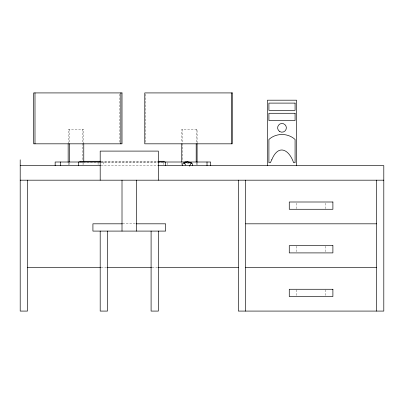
<?xml version="1.0" encoding="UTF-8"?>
<svg xmlns="http://www.w3.org/2000/svg" width="404" height="404" viewBox="0 0 404 404"><rect width="100%" height="100%" fill="white"/><g stroke="black" fill="none" stroke-linecap="round" stroke-linejoin="round"><path stroke-width="0.3" stroke-dasharray="2.02 1.52" d="M189.279 163.504L187.365 163.766L185.37 163.423M101.232 161.277L157.262 161.277M100.793 162.004L157.479 162.004M79.83 162.731L164.186 162.731M100.793 165.64L157.812 165.64M122.614 223.816L135.946 223.816M101.126 267.448L106.792 267.448M152.116 267.448L157.782 267.448M325.624 203.212L325.624 208.666M325.624 246.238L325.624 251.692M325.624 289.87L325.624 295.93M296.536 203.212L296.536 208.666M296.536 246.238L296.536 251.692M296.536 289.87L296.536 295.93M197.091 143.072L197.091 129.28L181.76 129.28L181.76 142.612M197.091 163.13L197.091 165.014M196.192 129.28L196.192 142.612M196.192 162.61L196.192 165.034M182.664 129.28L182.664 161.252M181.76 162.61L181.76 165.034M167.327 162.61L167.327 165.034M163.721 162.61L163.721 165.034M145.682 94.177L145.682 143.198M119.544 94.177L119.544 143.198M103.283 162.004L103.283 165.64M98.081 162.61L98.081 165.034M83.769 143.824L83.769 129.28L68.16 129.28L68.16 143.072M83.769 162.61L83.769 165.034M82.472 129.28L82.472 160.625M82.472 161.252L82.472 165.014M69.463 129.28L69.463 142.612M69.463 162.61L69.463 165.034M68.16 163.13L68.16 165.014"/><path stroke-width="0.61" d="M190.789 163.302C191.516 162.065 193.546 165.024 192.304 165.64M190.89 162.857L190.552 163.024M185.33 162.317L182.633 163.605L182.608 165.64M184.189 162.736L183.83 162.908L184.123 163.302M184.234 162.716L185.754 162.201M185.926 162.166L187.385 162.004M185.992 162.15L186.411 162.08M100.606 161.277L79.83 161.277L79.83 162.004M157.888 161.277L164.186 161.277L164.186 162.004M100.606 162.004L55.151 162.004L55.151 165.64M157.888 162.004L210.625 162.004L210.625 165.64M20.2 165.64L100.369 165.64M158.105 165.64L383.8 165.64L383.8 311.08L238.36 311.08L238.36 180.184M20.2 180.184L383.8 180.184M122.382 223.816L92.92 223.816L92.92 231.088L165.64 231.088L165.64 223.816L136.178 223.816M245.632 223.816L376.528 223.816M27.472 267.448L100.495 267.448M107.419 267.448L151.485 267.448M158.413 267.448L238.36 267.448M245.632 267.448L376.528 267.448M187.512 162.004L189.027 162.176M188.547 162.085L188.905 162.15M189.158 162.201L191.092 162.913L190.466 162.625M189.582 162.317L190.38 162.59M191.309 163.024L191.648 163.211M376.528 180.184L376.528 311.08M296.536 165.64L296.536 100.192L267.448 100.192L267.448 165.64M245.632 180.184L245.632 311.08M231.371 92.92L231.371 143.824M207.015 162.004L207.015 165.64M197.091 143.698L197.091 162.504M196.192 143.824L196.192 162.004M181.76 143.824L181.76 162.004M165.64 162.004L165.64 165.64M158.368 180.184L158.368 151.096L100.192 151.096L100.192 180.184M158.368 231.088L158.368 311.08L151.096 311.08L151.096 231.088M136.552 180.184L136.552 231.088M122.008 180.184L122.008 231.088M120.847 92.92L120.847 143.824M107.464 231.088L107.464 311.08L100.192 311.08L100.192 231.088M83.769 143.824L83.769 161.378M78.376 162.004L78.376 165.64M69.463 143.824L69.463 162.004M68.16 143.698L68.16 162.504M60.358 162.004L60.358 165.64M34.991 92.92L34.991 143.824M27.472 180.184L27.472 311.08L20.2 311.08L20.2 159.822M184.027 162.696A8.065 2.187 70.2 0 1 185.577 165.059M189.466 166.185A8.065 1.656 -67.4 0 1 190.673 164.039M184.896 161.999A9.317 4.823 19.4 0 1 185.471 161.792M188.466 162.635A9.317 4.075 -12.3 0 1 189.006 162.731M188.986 162.08A7.792 4.484 -17.2 0 1 189.218 162.135M185.825 162.277A7.792 4.343 15.8 0 1 186.062 162.226M187.254 161.489A11.171 1.308 -13.7 0 1 186.926 161.544M271.811 159.661L270.357 162.731L268.902 162.731L268.902 139.461C276.19 132.845 287.794 132.845 295.082 139.461L295.082 162.731L293.627 162.731C288.976 149.293 278.346 143.834 271.811 159.661M122.008 92.92L33.689 92.92L33.689 143.824L122.008 143.824L122.008 92.92M232.27 92.92L144.778 92.92L144.778 143.824L232.27 143.824L232.27 92.92M295.082 103.101L268.902 103.101L268.902 110.373L295.082 110.373L295.082 103.101M295.082 113.282L268.902 113.282L268.902 120.554L295.082 120.554L295.082 113.282M332.896 202L289.264 202L289.264 209.272L332.896 209.272L332.896 202M332.896 245.632L289.264 245.632L289.264 252.904L332.896 252.904L332.896 245.632M332.896 289.264L289.264 289.264L289.264 296.536L332.896 296.536L332.896 289.264M279.81 131.603A4.363 4.363 0 0 0 286.355 127.826A4.363 4.363 0 0 0 279.81 124.048A4.363 4.363 0 0 0 279.81 131.603"/></g></svg>
